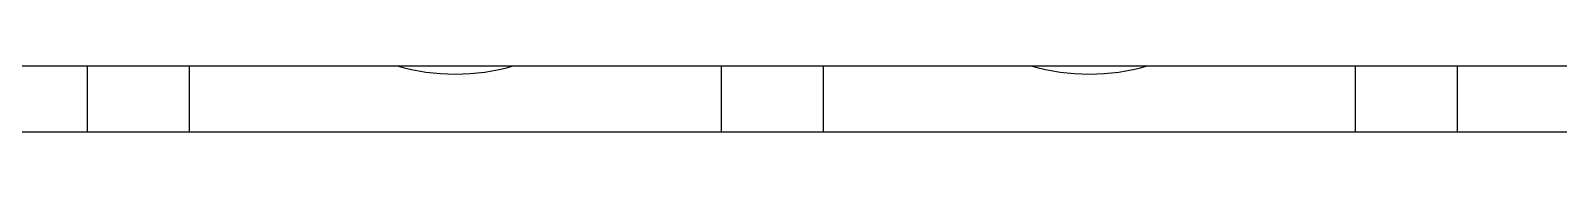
# Model space of a CAD drawing. Extents: x 168 to 388, y 259 to 356.
# Drawn here: x 315.9 to 334.26, y 337.57 to 338.37 of the extents above; entities that cross this region are included whole.
import ezdxf

# ---------------------------------------------------------------- set-up
doc = ezdxf.new("R2010")
doc.units = 0
doc.header["$MEASUREMENT"] = 0
doc.layers.get('0').update_dxf_attribs({"linetype": 'CONTINUOUS'})

msp = doc.modelspace()

# ---------------------------------------------------------------- linework, layer by layer
at = {"color": 7, "linetype": 'Continuous'}
for p, q in [((205.865, 338.367), (385.315, 338.367)), ((316.585, 337.567), (316.585, 338.367)), ((317.805, 338.367), (317.805, 337.567)), ((324.205, 337.567), (324.205, 338.367)), ((325.425, 338.367), (325.425, 337.567)), ((331.825, 337.567), (331.825, 338.367)), ((333.045, 338.367), (333.045, 337.567)), ((385.715, 337.567), (205.465, 337.567))]:
    msp.add_line(p, q, dxfattribs=at)
for centre in [(321.005, 340.767), (328.625, 340.767)]:
    msp.add_arc(centre, 2.5, 253.7398, 286.2602, dxfattribs=at)

doc.saveas('drawing.dxf')
